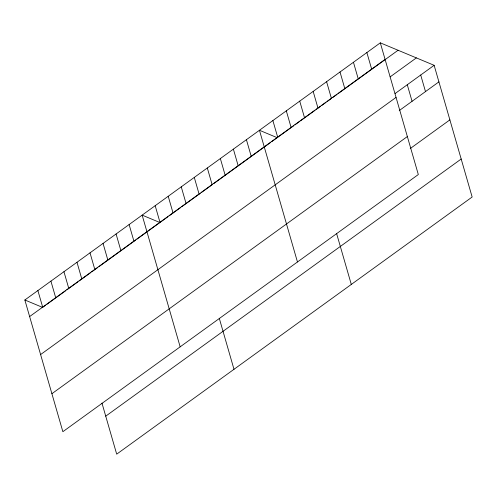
<?xml version="1.0" encoding="UTF-8"?>
<svg xmlns="http://www.w3.org/2000/svg" width="497" height="497" viewBox="0 0 497 497"><rect width="100%" height="100%" fill="white"/><g stroke="black" fill="none" stroke-linecap="round" stroke-linejoin="round"><path stroke-width="0.75" d="M380.304 42.841L418.319 174.546L62.864 431.694L24.85 299.989L380.304 42.841L434.136 65.306L472.15 197.011L116.696 454.159L101.966 403.11M29.634 316.558L385.088 59.41M45.718 305.158L42.618 307.407L24.85 299.989M46.96 304.263L65.579 290.795M66.822 289.894L77.992 281.811M79.234 280.917L90.404 272.834M91.647 271.934L97.853 267.442M99.096 266.547L135.712 240.057M136.948 239.156L167.98 216.711M169.222 215.81L180.399 207.727M181.635 206.833L200.254 193.364M201.496 192.463L212.045 184.834M213.909 183.486L251.147 156.543M251.768 156.095L270.387 142.627M271.629 141.726L293.696 125.766M294.914 124.884L299.188 121.79M300.412 120.908L315.061 110.309M316.278 109.427L320.553 106.339M321.77 105.451L326.044 102.363M327.268 101.481L330.927 98.828M332.76 97.505L337.034 94.411M338.252 93.529L371.209 69.686M371.824 69.245L398.066 50.259M390.126 76.886L416.374 57.894M395.072 93.566L434.136 65.306M40.599 354.554L396.053 97.406M399.246 110.576L438.919 81.875M51.899 393.699L407.354 136.551M410.211 148.572L449.884 119.87M105.731 416.163L461.185 159.015M277.214 137.688L259.453 130.276L297.461 261.975M159.916 222.544L142.148 215.133L180.162 346.831M420.711 75.022L425.488 91.591M407.279 84.739L412.063 101.301M366.873 52.558L371.657 69.126M353.448 62.274L358.231 78.837M340.016 71.99L344.8 88.553M326.591 81.701L331.375 98.269M313.166 91.417L317.943 107.986M299.734 101.133L304.518 117.696M336.562 233.397L351.298 284.439M286.309 110.843L291.087 127.412M272.878 120.56L277.661 137.129M246.419 139.7L251.196 156.269M233.385 149.131L238.162 165.7M220.351 158.562L225.129 175.124M207.317 167.992L212.101 184.555M194.284 177.417L199.067 193.985M219.264 318.254L233.994 369.296M181.25 186.847L186.033 203.41M168.216 196.278L172.999 212.84M155.182 205.702L159.966 222.271M129.114 224.563L133.898 241.126M116.081 233.988L120.864 250.556M103.053 243.418L107.83 259.987M90.019 252.849L94.797 269.411M76.985 262.279L81.763 278.842M63.951 271.704L68.729 288.272M50.918 281.134L55.701 297.703M37.884 290.565L42.667 307.127"/></g></svg>
